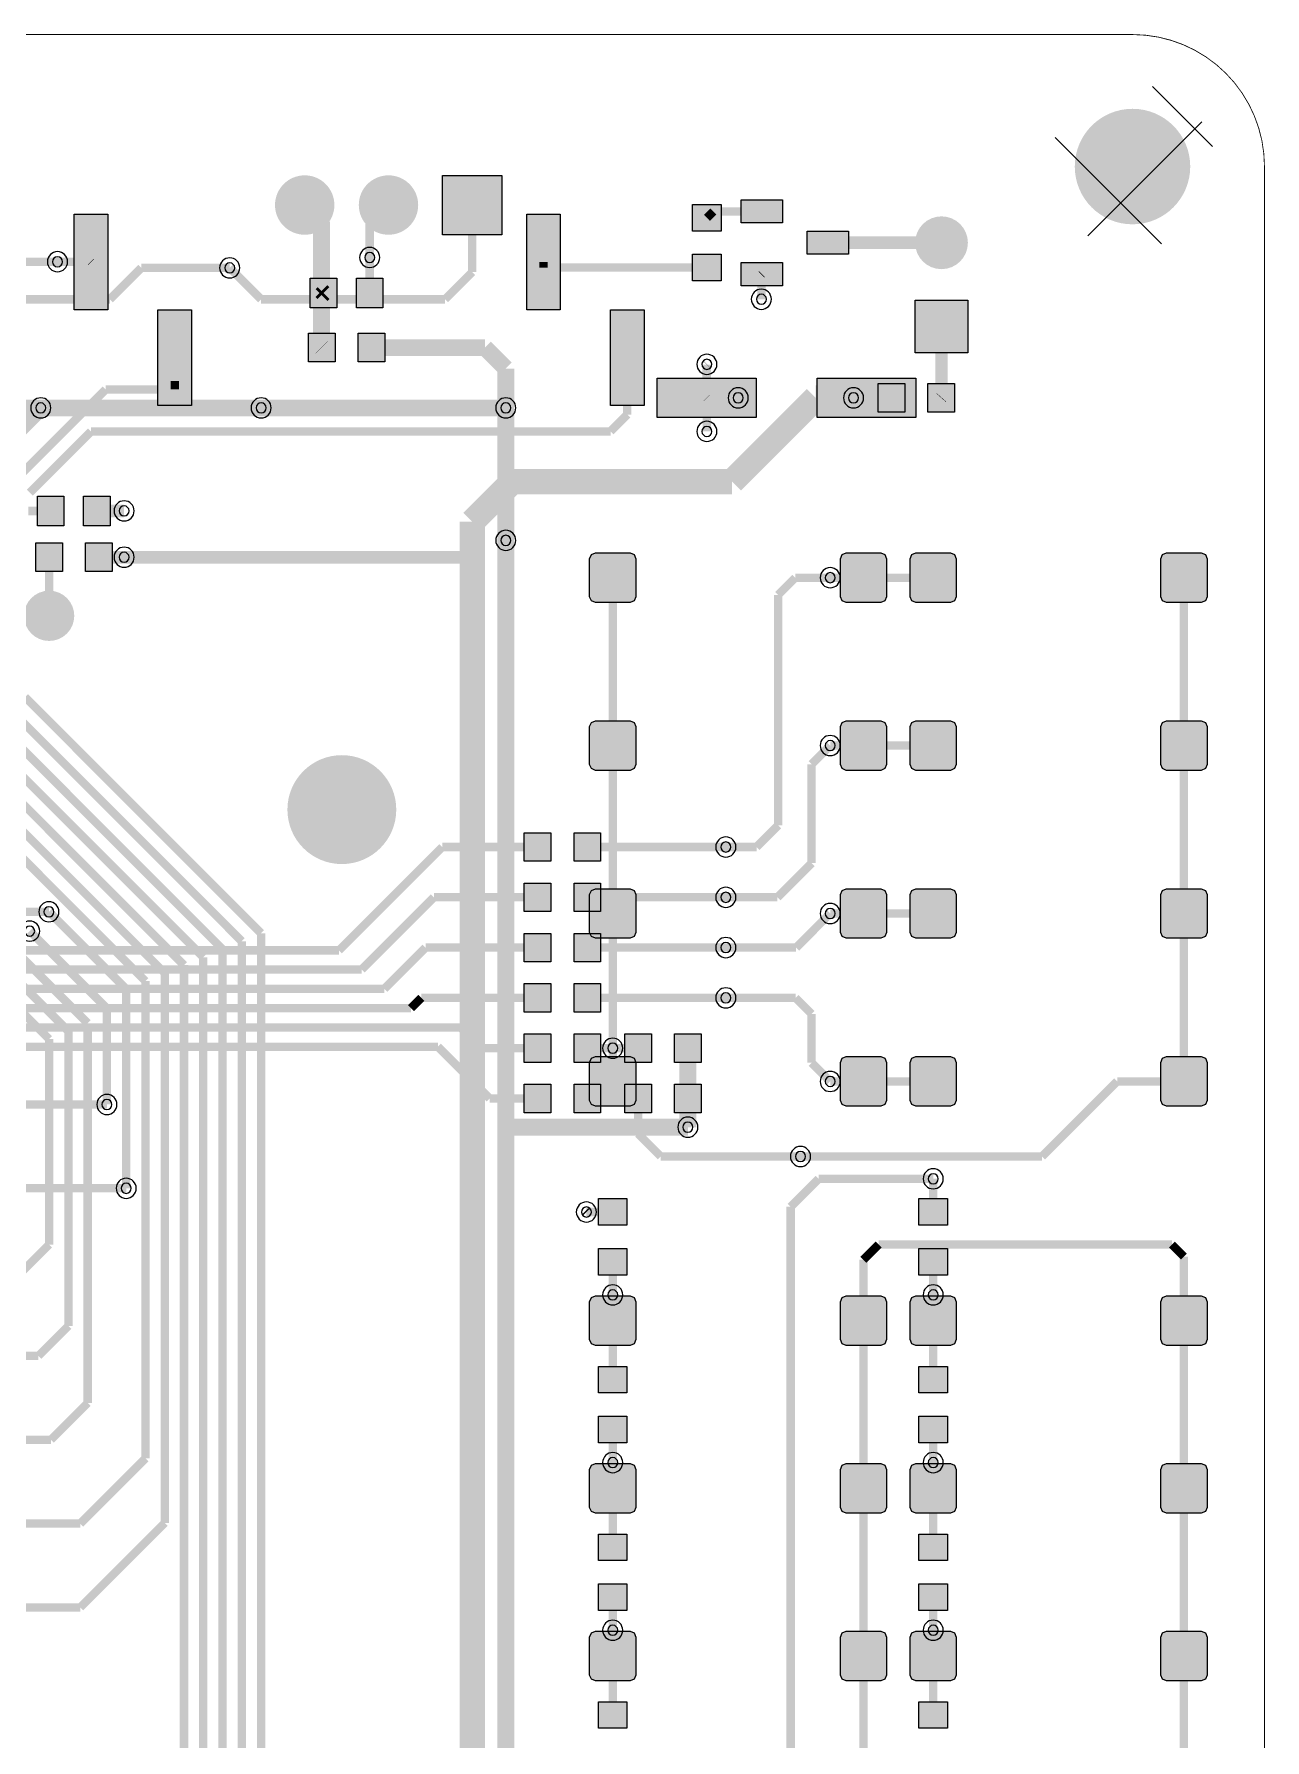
# Model space of a CAD drawing. Header units: millimetres. Extents: x -2 to 166, y 0 to 101.
# Drawn here: x 128.7 to 166, y 47.7 to 99.4 of the extents above; entities that cross this region are included whole.
import ezdxf

# ---------------------------------------------------------------- set-up
doc = ezdxf.new("R2010")
doc.units = ezdxf.units.MM
doc.header["$MEASUREMENT"] = 0
for name, color, linetype, true_color in [('Board-Outline-Layer', 7, 'Continuous', 0xff00ff), ('Bottom-Layer', 7, 'Continuous', 0x0000ff), ('Hole-Layer', 7, 'Continuous', 0x222222), ('Multi-Layer', 7, 'Continuous', 0xc0c0c0), ('Top-Layer', 7, 'Continuous', 0xff0000)]:
    doc.layers.add(name, color=color, linetype=linetype, true_color=true_color)
pattern_1 = [(45, (0, 0), (-2.245064, 2.245064), []), (135, (0, 0), (-2.245064, -2.245064), [])]

msp = doc.modelspace()

# ---------------------------------------------------------------- hatches: boundary and pattern name
at = {"layer": 'Bottom-Layer'}
for points in [[(136.006, 94.234, 1), (137.806, 94.234, 1)], [(136.006, 94.234, 1), (137.806, 94.234, 1)], [(138.546, 94.234, 1), (140.346, 94.234, 1)], [(138.546, 94.234, 1), (140.346, 94.234, 1)], [(142.886, 95.134), (142.886, 93.334), (141.086, 93.334), (141.086, 95.134)], [(155.41, 93.091, 1), (157.01, 93.091, 1)], [(155.41, 93.091, 1), (157.01, 93.091, 1)], [(137.876, 92.017), (137.876, 91.117), (137.076, 91.117), (137.076, 92.017)], [(139.276, 92.017), (139.276, 91.117), (138.476, 91.117), (138.476, 92.017)], [(157.01, 89.751), (155.41, 89.751), (155.41, 91.351), (157.01, 91.351)], [(137.02, 89.484), (137.02, 90.348), (137.826, 90.348), (137.826, 89.484)], [(138.526, 89.484), (138.526, 90.348), (139.333, 90.348), (139.333, 89.484)], [(150.591, 88.992), (150.591, 87.792), (147.591, 87.792), (147.591, 88.992)], [(152.436, 87.792), (152.436, 88.992), (155.436, 88.992), (155.436, 87.792)], [(129.605, 85.413), (129.605, 84.513), (128.805, 84.513), (128.805, 85.413)], [(131.005, 85.413), (131.005, 84.513), (130.205, 84.513), (130.205, 85.413)], [(128.756, 83.134), (128.756, 83.998), (129.562, 83.998), (129.562, 83.134)], [(130.263, 83.134), (130.263, 83.998), (131.069, 83.998), (131.069, 83.134)], [(128.397, 81.788, 1), (129.921, 81.788, 1)], [(128.397, 81.788, 1), (129.921, 81.788, 1)], [(144.369, 75.215), (144.369, 74.351), (143.563, 74.351), (143.563, 75.215)], [(145.876, 75.215), (145.876, 74.351), (145.07, 74.351), (145.07, 75.215)], [(144.369, 73.691), (144.369, 72.827), (143.563, 72.827), (143.563, 73.691)], [(145.876, 73.691), (145.876, 72.827), (145.07, 72.827), (145.07, 73.691)], [(144.369, 72.167), (144.369, 71.303), (143.563, 71.303), (143.563, 72.167)], [(145.876, 72.167), (145.876, 71.303), (145.07, 71.303), (145.07, 72.167)], [(144.369, 70.643), (144.369, 69.779), (143.563, 69.779), (143.563, 70.643)], [(145.876, 70.643), (145.876, 69.779), (145.07, 69.779), (145.07, 70.643)], [(144.369, 69.119), (144.369, 68.255), (143.563, 68.255), (143.563, 69.119)], [(145.876, 69.119), (145.876, 68.255), (145.07, 68.255), (145.07, 69.119)], [(146.611, 68.255), (146.611, 69.119), (147.417, 69.119), (147.417, 68.255)], [(148.118, 68.255), (148.118, 69.119), (148.924, 69.119), (148.924, 68.255)], [(144.369, 67.595), (144.369, 66.731), (143.563, 66.731), (143.563, 67.595)], [(145.876, 67.595), (145.876, 66.731), (145.07, 66.731), (145.07, 67.595)], [(146.611, 66.731), (146.611, 67.595), (147.417, 67.595), (147.417, 66.731)], [(148.118, 66.731), (148.118, 67.595), (148.924, 67.595), (148.924, 66.731)], [(146.675, 63.321), (145.811, 63.321), (145.811, 64.128), (146.675, 64.128)], [(156.391, 63.321), (155.527, 63.321), (155.527, 64.128), (156.391, 64.128)], [(146.675, 61.814), (145.811, 61.814), (145.811, 62.621), (146.675, 62.621)], [(156.391, 61.814), (155.527, 61.814), (155.527, 62.621), (156.391, 62.621)], [(146.675, 58.241), (145.811, 58.241), (145.811, 59.047), (146.675, 59.047)], [(156.391, 58.241), (155.527, 58.241), (155.527, 59.047), (156.391, 59.047)], [(146.675, 56.734), (145.811, 56.734), (145.811, 57.54), (146.675, 57.54)], [(156.391, 56.734), (155.527, 56.734), (155.527, 57.54), (156.391, 57.54)], [(146.675, 53.16), (145.811, 53.16), (145.811, 53.967), (146.675, 53.967)], [(156.391, 53.16), (155.527, 53.16), (155.527, 53.967), (156.391, 53.967)], [(146.675, 51.653), (145.811, 51.653), (145.811, 52.46), (146.675, 52.46)], [(156.391, 51.653), (155.527, 51.653), (155.527, 52.46), (156.391, 52.46)], [(146.675, 48.08), (145.811, 48.08), (145.811, 48.886), (146.675, 48.886)], [(156.391, 48.08), (155.527, 48.08), (155.527, 48.886), (156.391, 48.886)]]:
    msp.add_hatch(color=256, dxfattribs=at).paths.add_polyline_path(points)
at = {"layer": 'Hole-Layer'}
for points in [[(136.406, 94.234, 1), (137.406, 94.234, 1)], [(136.406, 94.234, 1), (137.406, 94.234, 1)], [(138.946, 94.234, 1), (139.946, 94.234, 1)], [(138.946, 94.234, 1), (139.946, 94.234, 1)], [(141.486, 94.234, 1), (142.486, 94.234, 1)], [(141.486, 94.234, 1), (142.486, 94.234, 1)], [(155.71, 93.091, 1), (156.71, 93.091, 1)], [(155.71, 93.091, 1), (156.71, 93.091, 1)], [(155.71, 90.551, 1), (156.71, 90.551, 1)], [(155.71, 90.551, 1), (156.71, 90.551, 1)], [(128.778, 81.788, 1), (129.54, 81.788, 1)], [(128.778, 81.788, 1), (129.54, 81.788, 1)]]:
    msp.add_hatch(color=256, dxfattribs=at).paths.add_polyline_path(points)
at = {"layer": 'Multi-Layer'}
h = msp.add_hatch(dxfattribs=at)
h.set_pattern_fill('ANSI37', color=256, style=0)
h.set_pattern_definition(pattern_1)
h.paths.add_polyline_path([(159.5, 95.4, 1), (164.5, 95.4, 1)])
h = msp.add_hatch(dxfattribs=at)
h.set_pattern_fill('ANSI37', color=256, style=0)
h.set_pattern_definition(pattern_1)
h.paths.add_polyline_path([(159.5, 95.4, 1), (164.5, 95.4, 1)])
for points in [[(160.25, 95.4, 1), (163.75, 95.4, 1)], [(160.25, 95.4, 1), (163.75, 95.4, 1)], [(136.006, 94.234, 1), (137.806, 94.234, 1)], [(136.006, 94.234, 1), (137.806, 94.234, 1)], [(136.006, 94.234, 1), (137.806, 94.234, 1)], [(136.006, 94.234, 1), (137.806, 94.234, 1)], [(136.006, 94.234, 1), (137.806, 94.234, 1)], [(136.006, 94.234, 1), (137.806, 94.234, 1)], [(138.546, 94.234, 1), (140.346, 94.234, 1)], [(138.546, 94.234, 1), (140.346, 94.234, 1)], [(138.546, 94.234, 1), (140.346, 94.234, 1)], [(138.546, 94.234, 1), (140.346, 94.234, 1)], [(138.546, 94.234, 1), (140.346, 94.234, 1)], [(138.546, 94.234, 1), (140.346, 94.234, 1)], [(142.886, 95.134), (142.886, 93.334), (141.086, 93.334), (141.086, 95.134)], [(142.886, 95.134), (142.886, 93.334), (141.086, 93.334), (141.086, 95.134)], [(142.886, 95.134), (142.886, 93.334), (141.086, 93.334), (141.086, 95.134)], [(155.41, 93.091, 1), (157.01, 93.091, 1)], [(155.41, 93.091, 1), (157.01, 93.091, 1)], [(155.41, 93.091, 1), (157.01, 93.091, 1)], [(155.41, 93.091, 1), (157.01, 93.091, 1)], [(155.41, 93.091, 1), (157.01, 93.091, 1)], [(155.41, 93.091, 1), (157.01, 93.091, 1)], [(157.01, 89.751), (155.41, 89.751), (155.41, 91.351), (157.01, 91.351)], [(157.01, 89.751), (155.41, 89.751), (155.41, 91.351), (157.01, 91.351)], [(157.01, 89.751), (155.41, 89.751), (155.41, 91.351), (157.01, 91.351)], [(128.397, 81.788, 1), (129.921, 81.788, 1)], [(128.397, 81.788, 1), (129.921, 81.788, 1)], [(128.397, 81.788, 1), (129.921, 81.788, 1)], [(128.397, 81.788, 1), (129.921, 81.788, 1)], [(128.397, 81.788, 1), (129.921, 81.788, 1)], [(128.397, 81.788, 1), (129.921, 81.788, 1)], [(136.382, 75.916, 1), (139.682, 75.916, 1)], [(136.382, 75.916, 1), (139.682, 75.916, 1)]]:
    msp.add_hatch(color=256, dxfattribs=at).paths.add_polyline_path(points)
at = {"layer": 'Top-Layer'}
for points in [[(136.006, 94.234, 1), (137.806, 94.234, 1)], [(136.006, 94.234, 1), (137.806, 94.234, 1)], [(138.546, 94.234, 1), (140.346, 94.234, 1)], [(138.546, 94.234, 1), (140.346, 94.234, 1)], [(142.886, 95.134), (142.886, 93.334), (141.086, 93.334), (141.086, 95.134)], [(148.666, 94.248), (149.53, 94.248), (149.53, 93.441), (148.666, 93.441)], [(151.39, 94.391), (151.39, 93.691), (150.14, 93.691), (150.14, 94.391)], [(130.939, 93.959), (130.939, 91.059), (129.919, 91.059), (129.919, 93.959)], [(144.655, 93.959), (144.655, 91.059), (143.635, 91.059), (143.635, 93.959)], [(155.41, 93.091, 1), (157.01, 93.091, 1)], [(155.41, 93.091, 1), (157.01, 93.091, 1)], [(153.39, 93.441), (153.39, 92.741), (152.14, 92.741), (152.14, 93.441)], [(148.666, 92.741), (149.53, 92.741), (149.53, 91.935), (148.666, 91.935)], [(151.39, 92.491), (151.39, 91.791), (150.14, 91.791), (150.14, 92.491)], [(133.479, 91.059), (133.479, 88.159), (132.459, 88.159), (132.459, 91.059)], [(147.195, 91.059), (147.195, 88.159), (146.175, 88.159), (146.175, 91.059)], [(157.01, 89.751), (155.41, 89.751), (155.41, 91.351), (157.01, 91.351)], [(155.098, 88.824), (155.098, 87.96), (154.292, 87.96), (154.292, 88.824)], [(156.605, 88.824), (156.605, 87.96), (155.798, 87.96), (155.798, 88.824)], [(146.768, 82.193), (145.718, 82.193), (145.595, 82.244), (145.543, 82.368), (145.543, 83.518), (145.595, 83.642), (145.718, 83.693), (146.768, 83.693), (146.892, 83.642), (146.943, 83.518), (146.943, 82.368), (146.892, 82.244)], [(154.368, 82.193), (153.318, 82.193), (153.194, 82.244), (153.143, 82.368), (153.143, 83.518), (153.194, 83.642), (153.318, 83.693), (154.368, 83.693), (154.492, 83.642), (154.543, 83.518), (154.543, 82.368), (154.492, 82.244)], [(155.434, 83.693), (156.484, 83.693), (156.608, 83.642), (156.659, 83.518), (156.659, 82.368), (156.608, 82.244), (156.484, 82.193), (155.434, 82.193), (155.311, 82.244), (155.259, 82.368), (155.259, 83.518), (155.311, 83.642)], [(163.034, 83.693), (164.084, 83.693), (164.208, 83.642), (164.259, 83.518), (164.259, 82.368), (164.208, 82.244), (164.084, 82.193), (163.034, 82.193), (162.91, 82.244), (162.859, 82.368), (162.859, 83.518), (162.91, 83.642)], [(128.397, 81.788, 1), (129.921, 81.788, 1)], [(128.397, 81.788, 1), (129.921, 81.788, 1)], [(146.768, 77.106), (145.718, 77.106), (145.595, 77.157), (145.543, 77.281), (145.543, 78.431), (145.595, 78.554), (145.718, 78.606), (146.768, 78.606), (146.892, 78.554), (146.943, 78.431), (146.943, 77.281), (146.892, 77.157)], [(154.368, 77.106), (153.318, 77.106), (153.194, 77.157), (153.143, 77.281), (153.143, 78.431), (153.194, 78.554), (153.318, 78.606), (154.368, 78.606), (154.492, 78.554), (154.543, 78.431), (154.543, 77.281), (154.492, 77.157)], [(155.434, 78.606), (156.484, 78.606), (156.608, 78.554), (156.659, 78.431), (156.659, 77.281), (156.608, 77.157), (156.484, 77.106), (155.434, 77.106), (155.311, 77.157), (155.259, 77.281), (155.259, 78.431), (155.311, 78.554)], [(163.034, 78.606), (164.084, 78.606), (164.208, 78.554), (164.259, 78.431), (164.259, 77.281), (164.208, 77.157), (164.084, 77.106), (163.034, 77.106), (162.91, 77.157), (162.859, 77.281), (162.859, 78.431), (162.91, 78.554)], [(146.768, 72.019), (145.718, 72.019), (145.595, 72.07), (145.543, 72.194), (145.543, 73.344), (145.595, 73.467), (145.718, 73.519), (146.768, 73.519), (146.892, 73.467), (146.943, 73.344), (146.943, 72.194), (146.892, 72.07)], [(154.368, 72.019), (153.318, 72.019), (153.194, 72.07), (153.143, 72.194), (153.143, 73.344), (153.194, 73.467), (153.318, 73.519), (154.368, 73.519), (154.492, 73.467), (154.543, 73.344), (154.543, 72.194), (154.492, 72.07)], [(155.434, 73.519), (156.484, 73.519), (156.608, 73.467), (156.659, 73.344), (156.659, 72.194), (156.608, 72.07), (156.484, 72.019), (155.434, 72.019), (155.311, 72.07), (155.259, 72.194), (155.259, 73.344), (155.311, 73.467)], [(163.034, 73.519), (164.084, 73.519), (164.208, 73.467), (164.259, 73.344), (164.259, 72.194), (164.208, 72.07), (164.084, 72.019), (163.034, 72.019), (162.91, 72.07), (162.859, 72.194), (162.859, 73.344), (162.91, 73.467)], [(146.768, 66.931), (145.718, 66.931), (145.595, 66.983), (145.543, 67.106), (145.543, 68.256), (145.595, 68.38), (145.718, 68.431), (146.768, 68.431), (146.892, 68.38), (146.943, 68.256), (146.943, 67.106), (146.892, 66.983)], [(154.368, 66.931), (153.318, 66.931), (153.194, 66.983), (153.143, 67.106), (153.143, 68.256), (153.194, 68.38), (153.318, 68.431), (154.368, 68.431), (154.492, 68.38), (154.543, 68.256), (154.543, 67.106), (154.492, 66.983)], [(155.434, 68.431), (156.484, 68.431), (156.608, 68.38), (156.659, 68.256), (156.659, 67.106), (156.608, 66.983), (156.484, 66.931), (155.434, 66.931), (155.311, 66.983), (155.259, 67.106), (155.259, 68.256), (155.311, 68.38)], [(163.034, 68.431), (164.084, 68.431), (164.208, 68.38), (164.259, 68.256), (164.259, 67.106), (164.208, 66.983), (164.084, 66.931), (163.034, 66.931), (162.91, 66.983), (162.859, 67.106), (162.859, 68.256), (162.91, 68.38)], [(145.718, 61.181), (146.768, 61.181), (146.892, 61.129), (146.943, 61.006), (146.943, 59.856), (146.892, 59.732), (146.768, 59.681), (145.718, 59.681), (145.595, 59.732), (145.543, 59.856), (145.543, 61.006), (145.595, 61.129)], [(153.318, 61.181), (154.368, 61.181), (154.492, 61.129), (154.543, 61.006), (154.543, 59.856), (154.492, 59.732), (154.368, 59.681), (153.318, 59.681), (153.194, 59.732), (153.143, 59.856), (153.143, 61.006), (153.194, 61.129)], [(155.434, 61.181), (156.484, 61.181), (156.608, 61.129), (156.659, 61.006), (156.659, 59.856), (156.608, 59.732), (156.484, 59.681), (155.434, 59.681), (155.311, 59.732), (155.259, 59.856), (155.259, 61.006), (155.311, 61.129)], [(163.034, 61.181), (164.084, 61.181), (164.208, 61.129), (164.259, 61.006), (164.259, 59.856), (164.208, 59.732), (164.084, 59.681), (163.034, 59.681), (162.91, 59.732), (162.859, 59.856), (162.859, 61.006), (162.91, 61.129)], [(145.718, 56.1), (146.768, 56.1), (146.892, 56.049), (146.943, 55.925), (146.943, 54.775), (146.892, 54.651), (146.768, 54.6), (145.718, 54.6), (145.595, 54.651), (145.543, 54.775), (145.543, 55.925), (145.595, 56.049)], [(153.318, 56.1), (154.368, 56.1), (154.492, 56.049), (154.543, 55.925), (154.543, 54.775), (154.492, 54.651), (154.368, 54.6), (153.318, 54.6), (153.194, 54.651), (153.143, 54.775), (153.143, 55.925), (153.194, 56.049)], [(155.434, 56.1), (156.484, 56.1), (156.608, 56.049), (156.659, 55.925), (156.659, 54.775), (156.608, 54.651), (156.484, 54.6), (155.434, 54.6), (155.311, 54.651), (155.259, 54.775), (155.259, 55.925), (155.311, 56.049)], [(163.034, 56.1), (164.084, 56.1), (164.208, 56.049), (164.259, 55.925), (164.259, 54.775), (164.208, 54.651), (164.084, 54.6), (163.034, 54.6), (162.91, 54.651), (162.859, 54.775), (162.859, 55.925), (162.91, 56.049)], [(145.718, 51.02), (146.768, 51.02), (146.892, 50.969), (146.943, 50.845), (146.943, 49.695), (146.892, 49.571), (146.768, 49.52), (145.718, 49.52), (145.595, 49.571), (145.543, 49.695), (145.543, 50.845), (145.595, 50.969)], [(153.318, 51.02), (154.368, 51.02), (154.492, 50.969), (154.543, 50.845), (154.543, 49.695), (154.492, 49.571), (154.368, 49.52), (153.318, 49.52), (153.194, 49.571), (153.143, 49.695), (153.143, 50.845), (153.194, 50.969)], [(155.434, 51.02), (156.484, 51.02), (156.608, 50.969), (156.659, 50.845), (156.659, 49.695), (156.608, 49.571), (156.484, 49.52), (155.434, 49.52), (155.311, 49.571), (155.259, 49.695), (155.259, 50.845), (155.311, 50.969)], [(163.034, 51.02), (164.084, 51.02), (164.208, 50.969), (164.259, 50.845), (164.259, 49.695), (164.208, 49.571), (164.084, 49.52), (163.034, 49.52), (162.91, 49.571), (162.859, 49.695), (162.859, 50.845), (162.91, 50.969)]]:
    msp.add_hatch(color=256, dxfattribs=at).paths.add_polyline_path(points)

# ---------------------------------------------------------------- linework, layer by layer
at = {"layer": 'Board-Outline-Layer', "const_width": 0.0254}
msp.add_lwpolyline([(0, 67.081), (3.439, 67.081), (3.439, 89.964), (0, 89.964), (0, 95.4, -0.414), (4, 99.4), (162, 99.4, -0.414), (166, 95.4), (166, 4, -0.414), (162, 0), (4, 0, -0.414), (0, 4)], format="xyb", close=True, dxfattribs=at)
at = {"layer": 'Bottom-Layer'}
for points in [[(142.886, 95.134), (142.886, 93.334), (141.086, 93.334), (141.086, 95.134)], [(137.876, 92.017), (137.876, 91.117), (137.076, 91.117), (137.076, 92.017)], [(139.276, 92.017), (139.276, 91.117), (138.476, 91.117), (138.476, 92.017)], [(157.01, 89.751), (155.41, 89.751), (155.41, 91.351), (157.01, 91.351)], [(137.02, 89.484), (137.02, 90.348), (137.826, 90.348), (137.826, 89.484)], [(138.526, 89.484), (138.526, 90.348), (139.333, 90.348), (139.333, 89.484)], [(150.591, 88.992), (150.591, 87.792), (147.591, 87.792), (147.591, 88.992)], [(152.436, 87.792), (152.436, 88.992), (155.436, 88.992), (155.436, 87.792)], [(129.605, 85.413), (129.605, 84.513), (128.805, 84.513), (128.805, 85.413)], [(131.005, 85.413), (131.005, 84.513), (130.205, 84.513), (130.205, 85.413)], [(128.756, 83.134), (128.756, 83.998), (129.562, 83.998), (129.562, 83.134)], [(130.263, 83.134), (130.263, 83.998), (131.069, 83.998), (131.069, 83.134)], [(144.369, 75.215), (144.369, 74.351), (143.563, 74.351), (143.563, 75.215)], [(145.876, 75.215), (145.876, 74.351), (145.07, 74.351), (145.07, 75.215)], [(144.369, 73.691), (144.369, 72.827), (143.563, 72.827), (143.563, 73.691)], [(145.876, 73.691), (145.876, 72.827), (145.07, 72.827), (145.07, 73.691)], [(144.369, 72.167), (144.369, 71.303), (143.563, 71.303), (143.563, 72.167)], [(145.876, 72.167), (145.876, 71.303), (145.07, 71.303), (145.07, 72.167)], [(144.369, 70.643), (144.369, 69.779), (143.563, 69.779), (143.563, 70.643)], [(145.876, 70.643), (145.876, 69.779), (145.07, 69.779), (145.07, 70.643)], [(144.369, 69.119), (144.369, 68.255), (143.563, 68.255), (143.563, 69.119)], [(145.876, 69.119), (145.876, 68.255), (145.07, 68.255), (145.07, 69.119)], [(146.611, 68.255), (146.611, 69.119), (147.417, 69.119), (147.417, 68.255)], [(148.118, 68.255), (148.118, 69.119), (148.924, 69.119), (148.924, 68.255)], [(144.369, 67.595), (144.369, 66.731), (143.563, 66.731), (143.563, 67.595)], [(145.876, 67.595), (145.876, 66.731), (145.07, 66.731), (145.07, 67.595)], [(146.611, 66.731), (146.611, 67.595), (147.417, 67.595), (147.417, 66.731)], [(148.118, 66.731), (148.118, 67.595), (148.924, 67.595), (148.924, 66.731)], [(146.675, 63.321), (145.811, 63.321), (145.811, 64.128), (146.675, 64.128)], [(156.391, 63.321), (155.527, 63.321), (155.527, 64.128), (156.391, 64.128)], [(146.675, 61.814), (145.811, 61.814), (145.811, 62.621), (146.675, 62.621)], [(156.391, 61.814), (155.527, 61.814), (155.527, 62.621), (156.391, 62.621)], [(146.675, 58.241), (145.811, 58.241), (145.811, 59.047), (146.675, 59.047)], [(156.391, 58.241), (155.527, 58.241), (155.527, 59.047), (156.391, 59.047)], [(146.675, 56.734), (145.811, 56.734), (145.811, 57.54), (146.675, 57.54)], [(156.391, 56.734), (155.527, 56.734), (155.527, 57.54), (156.391, 57.54)], [(146.675, 53.16), (145.811, 53.16), (145.811, 53.967), (146.675, 53.967)], [(156.391, 53.16), (155.527, 53.16), (155.527, 53.967), (156.391, 53.967)], [(146.675, 51.653), (145.811, 51.653), (145.811, 52.46), (146.675, 52.46)], [(156.391, 51.653), (155.527, 51.653), (155.527, 52.46), (156.391, 52.46)], [(146.675, 48.08), (145.811, 48.08), (145.811, 48.886), (146.675, 48.886)], [(156.391, 48.08), (155.527, 48.08), (155.527, 48.886), (156.391, 48.886)]]:
    msp.add_lwpolyline(points, close=True, dxfattribs=at)
for points, const_width in [([(137.414, 93.726), (136.906, 94.234)], 0.508), ([(138.876, 93.664), (139.446, 94.234)], 0.254), ([(137.414, 91.629), (137.414, 93.726)], 0.508), ([(138.876, 92.646), (138.876, 93.664)], 0.254), ([(125.702, 92.517), (129.413, 92.517)], 0.254), ([(138.876, 91.567), (138.876, 92.646)], 0.254), ([(131.001, 91.377), (131.953, 92.329)], 0.254), ([(131.953, 92.329), (134.633, 92.329)], 0.254), ([(122.355, 91.377), (131.001, 91.377)], 0.254), ([(137.476, 91.567), (137.414, 91.629)], 0.508), ([(137.414, 91.505), (137.476, 91.567)], 0.508), ([(137.414, 89.925), (137.414, 91.505)], 0.508), ([(137.423, 89.916), (137.414, 89.925)], 0.508), ([(142.367, 89.916), (138.93, 89.916)], 0.508), ([(143.002, 89.281), (142.367, 89.916)], 0.508), ([(143.002, 88.087), (143.002, 89.281)], 0.508), ([(149.091, 89.401), (149.098, 89.408)], 0.254), ([(149.091, 88.392), (149.091, 89.401)], 0.254), ([(149.091, 88.392), (149.098, 88.385)], 0.254), ([(149.098, 88.385), (149.098, 87.376)], 0.254), ([(127.813, 86.995), (128.905, 88.087)], 0.508), ([(128.905, 88.087), (135.585, 88.087)], 0.508), ([(143.002, 84.074), (143.002, 88.087)], 0.508), ([(128.524, 84.963), (129.205, 84.963)], 0.254), ([(130.605, 84.966), (131.432, 84.966)], 0.381), ([(130.605, 83.563), (131.432, 83.563)], 0.381), ([(129.159, 83.566), (129.159, 81.788)], 0.254), ([(141.077, 74.783), (137.946, 71.652)], 0.254), ([(143.966, 74.783), (141.077, 74.783)], 0.254), ([(149.672, 74.783), (145.473, 74.783)], 0.254), ([(101.854, 72.82), (129.153, 72.82)], 0.254), ([(140.823, 73.259), (138.632, 71.068)], 0.254), ([(143.966, 73.259), (140.823, 73.259)], 0.254), ([(149.672, 73.259), (145.473, 73.259)], 0.254), ([(139.318, 70.484), (140.569, 71.735)], 0.254), ([(140.569, 71.735), (143.966, 71.735)], 0.254), ([(149.672, 71.735), (145.473, 71.735)], 0.254), ([(137.946, 71.652), (101.854, 71.652)], 0.254), ([(138.632, 71.068), (101.219, 71.068)], 0.254), ([(100.711, 70.484), (139.318, 70.484)], 0.254), ([(140.442, 70.211), (140.131, 69.9)], 0.254), ([(143.966, 70.211), (140.442, 70.211)], 0.254), ([(149.672, 70.211), (145.473, 70.211)], 0.254), ([(140.131, 69.9), (100.076, 69.9)], 0.254), ([(141.631, 69.316), (103.807, 69.316)], 0.254), ([(142.26, 68.687), (141.631, 69.316)], 0.254), ([(105.763, 68.732), (140.945, 68.732)], 0.254), ([(140.945, 68.732), (142.514, 67.163)], 0.254), ([(143.966, 68.687), (142.26, 68.687)], 0.254), ([(146.243, 68.687), (145.473, 68.687)], 0.254), ([(147.014, 68.687), (146.243, 68.687)], 0.254), ([(148.521, 68.687), (148.521, 67.163)], 0.508), ([(142.514, 67.163), (143.966, 67.163)], 0.254), ([(145.473, 67.163), (147.014, 67.163)], 0.254), ([(147.014, 67.163), (147.014, 66.092)], 0.254), ([(148.521, 67.163), (148.521, 66.294)], 0.508), ([(124.333, 66.982), (130.911, 66.982)], 0.254), ([(147.014, 66.092), (147.701, 65.405)], 0.254), ([(147.701, 65.405), (151.936, 65.405)], 0.254), ([(155.959, 63.724), (155.959, 64.73)], 0.254), ([(126.873, 64.442), (131.495, 64.442)], 0.254), ([(145.445, 63.724), (145.415, 63.754)], 0.254), ([(146.243, 63.724), (145.445, 63.724)], 0.254), ([(146.243, 61.212), (146.243, 62.218)], 0.254), ([(155.959, 62.218), (155.959, 61.212)], 0.254), ([(146.243, 58.644), (146.243, 61.212)], 0.254), ([(155.959, 61.212), (155.959, 58.644)], 0.254), ([(146.243, 56.131), (146.243, 57.137)], 0.254), ([(155.959, 57.137), (155.959, 56.131)], 0.254), ([(146.243, 53.563), (146.243, 56.131)], 0.254), ([(155.959, 56.131), (155.959, 53.563)], 0.254), ([(146.243, 51.051), (146.243, 52.057)], 0.254), ([(155.959, 52.057), (155.959, 51.051)], 0.254), ([(146.243, 48.483), (146.243, 51.051)], 0.254), ([(155.959, 51.051), (155.959, 48.483)], 0.254)]:
    msp.add_lwpolyline(points, dxfattribs=dict(at, const_width=const_width))
at = {"layer": 'Hole-Layer'}
for points in [[(129.261, 92.517, 1), (129.566, 92.517, 1)], [(134.481, 92.329, 1), (134.786, 92.329, 1)], [(128.753, 88.087, 1), (129.058, 88.087, 1)], [(129, 72.82, 1), (129.305, 72.82, 1)], [(128.416, 72.236, 1), (128.721, 72.236, 1)]]:
    msp.add_lwpolyline(points, format="xyb", close=True, dxfattribs=at)
for points in [[(138.724, 92.646, 1), (139.029, 92.646), (139.029, 92.646, 1), (138.724, 92.646)], [(150.597, 91.379, 1), (150.902, 91.379), (150.902, 91.379, 1), (150.597, 91.379)], [(148.946, 89.408, 1), (149.251, 89.408), (149.251, 89.408, 1), (148.946, 89.408)], [(149.895, 88.392, 1), (150.2, 88.392), (150.2, 88.392, 1), (149.895, 88.392)], [(153.391, 88.392, 1), (153.696, 88.392), (153.696, 88.392, 1), (153.391, 88.392)], [(135.433, 88.087, 1), (135.738, 88.087), (135.738, 88.087, 1), (135.433, 88.087)], [(142.85, 88.087, 1), (143.155, 88.087), (143.155, 88.087, 1), (142.85, 88.087)], [(148.946, 87.376, 1), (149.251, 87.376), (149.251, 87.376, 1), (148.946, 87.376)], [(131.279, 84.966, 1), (131.584, 84.966), (131.584, 84.966, 1), (131.279, 84.966)], [(142.85, 84.074, 1), (143.155, 84.074), (143.155, 84.074, 1), (142.85, 84.074)], [(131.279, 83.563, 1), (131.584, 83.563), (131.584, 83.563, 1), (131.279, 83.563)], [(152.685, 82.943, 1), (152.99, 82.943), (152.99, 82.943, 1), (152.685, 82.943)], [(152.685, 77.856, 1), (152.99, 77.856), (152.99, 77.856, 1), (152.685, 77.856)], [(149.52, 74.783, 1), (149.825, 74.783), (149.825, 74.783, 1), (149.52, 74.783)], [(149.52, 73.259, 1), (149.825, 73.259), (149.825, 73.259, 1), (149.52, 73.259)], [(152.685, 72.769, 1), (152.99, 72.769), (152.99, 72.769, 1), (152.685, 72.769)], [(149.52, 71.735, 1), (149.825, 71.735), (149.825, 71.735, 1), (149.52, 71.735)], [(149.52, 70.211, 1), (149.825, 70.211), (149.825, 70.211, 1), (149.52, 70.211)], [(146.091, 68.687, 1), (146.396, 68.687), (146.396, 68.687, 1), (146.091, 68.687)], [(152.685, 67.681, 1), (152.99, 67.681), (152.99, 67.681, 1), (152.685, 67.681)], [(130.759, 66.982, 1), (131.064, 66.982), (131.064, 66.982, 1), (130.759, 66.982)], [(148.368, 66.294, 1), (148.673, 66.294), (148.673, 66.294, 1), (148.368, 66.294)], [(151.784, 65.405, 1), (152.089, 65.405), (152.089, 65.405, 1), (151.784, 65.405)], [(155.807, 64.73, 1), (156.112, 64.73), (156.112, 64.73, 1), (155.807, 64.73)], [(131.343, 64.442, 1), (131.648, 64.442), (131.648, 64.442, 1), (131.343, 64.442)], [(145.293, 63.724, 1), (145.598, 63.724), (145.598, 63.724, 1), (145.293, 63.724)], [(146.091, 61.212, 1), (146.396, 61.212), (146.396, 61.212, 1), (146.091, 61.212)], [(155.807, 61.212, 1), (156.112, 61.212), (156.112, 61.212, 1), (155.807, 61.212)], [(146.091, 56.131, 1), (146.396, 56.131), (146.396, 56.131, 1), (146.091, 56.131)], [(155.807, 56.131, 1), (156.112, 56.131), (156.112, 56.131, 1), (155.807, 56.131)], [(146.091, 51.051, 1), (146.396, 51.051), (146.396, 51.051, 1), (146.091, 51.051)], [(155.807, 51.051, 1), (156.112, 51.051), (156.112, 51.051, 1), (155.807, 51.051)]]:
    msp.add_lwpolyline(points, format="xyb", dxfattribs=at)
at = {"layer": 'Multi-Layer'}
for points in [[(142.886, 95.134), (142.886, 93.334), (141.086, 93.334), (141.086, 95.134)], [(142.886, 95.134), (142.886, 93.334), (141.086, 93.334), (141.086, 95.134)], [(142.886, 95.134), (142.886, 93.334), (141.086, 93.334), (141.086, 95.134)], [(157.01, 89.751), (155.41, 89.751), (155.41, 91.351), (157.01, 91.351)], [(157.01, 89.751), (155.41, 89.751), (155.41, 91.351), (157.01, 91.351)], [(157.01, 89.751), (155.41, 89.751), (155.41, 91.351), (157.01, 91.351)]]:
    msp.add_lwpolyline(points, close=True, dxfattribs=at)
for points in [[(129.108, 92.517, 1), (129.718, 92.517), (129.718, 92.517, 1), (129.108, 92.517)], [(138.571, 92.646, 1), (139.181, 92.646), (139.181, 92.646, 1), (138.571, 92.646)], [(150.444, 91.379, 1), (151.054, 91.379), (151.054, 91.379, 1), (150.444, 91.379)], [(148.793, 89.408, 1), (149.403, 89.408), (149.403, 89.408, 1), (148.793, 89.408)], [(128.6, 88.087, 1), (129.21, 88.087), (129.21, 88.087, 1), (128.6, 88.087)], [(135.28, 88.087, 1), (135.89, 88.087), (135.89, 88.087, 1), (135.28, 88.087)], [(142.697, 88.087, 1), (143.307, 88.087), (143.307, 88.087, 1), (142.697, 88.087)], [(149.743, 88.392, 1), (150.353, 88.392), (150.353, 88.392, 1), (149.743, 88.392)], [(153.238, 88.392, 1), (153.848, 88.392), (153.848, 88.392, 1), (153.238, 88.392)], [(148.793, 87.376, 1), (149.403, 87.376), (149.403, 87.376, 1), (148.793, 87.376)], [(131.127, 84.966, 1), (131.737, 84.966), (131.737, 84.966, 1), (131.127, 84.966)], [(142.697, 84.074, 1), (143.307, 84.074), (143.307, 84.074, 1), (142.697, 84.074)], [(131.127, 83.563, 1), (131.737, 83.563), (131.737, 83.563, 1), (131.127, 83.563)], [(152.532, 82.943, 1), (153.142, 82.943), (153.142, 82.943, 1), (152.532, 82.943)], [(152.532, 77.856, 1), (153.142, 77.856), (153.142, 77.856, 1), (152.532, 77.856)], [(149.367, 74.783, 1), (149.977, 74.783), (149.977, 74.783, 1), (149.367, 74.783)], [(149.367, 73.259, 1), (149.977, 73.259), (149.977, 73.259, 1), (149.367, 73.259)], [(128.848, 72.82, 1), (129.458, 72.82), (129.458, 72.82, 1), (128.848, 72.82)], [(152.532, 72.769, 1), (153.142, 72.769), (153.142, 72.769, 1), (152.532, 72.769)], [(128.264, 72.236, 1), (128.874, 72.236), (128.874, 72.236, 1), (128.264, 72.236)], [(149.367, 71.735, 1), (149.977, 71.735), (149.977, 71.735, 1), (149.367, 71.735)], [(149.367, 70.211, 1), (149.977, 70.211), (149.977, 70.211, 1), (149.367, 70.211)], [(145.938, 68.687, 1), (146.548, 68.687), (146.548, 68.687, 1), (145.938, 68.687)], [(152.532, 67.681, 1), (153.142, 67.681), (153.142, 67.681, 1), (152.532, 67.681)], [(130.606, 66.982, 1), (131.216, 66.982), (131.216, 66.982, 1), (130.606, 66.982)], [(148.216, 66.294, 1), (148.826, 66.294), (148.826, 66.294, 1), (148.216, 66.294)], [(151.631, 65.405, 1), (152.241, 65.405), (152.241, 65.405, 1), (151.631, 65.405)], [(131.19, 64.442, 1), (131.8, 64.442), (131.8, 64.442, 1), (131.19, 64.442)], [(155.654, 64.73, 1), (156.264, 64.73), (156.264, 64.73, 1), (155.654, 64.73)], [(145.14, 63.724, 1), (145.75, 63.724), (145.75, 63.724, 1), (145.14, 63.724)], [(145.938, 61.212, 1), (146.548, 61.212), (146.548, 61.212, 1), (145.938, 61.212)], [(155.654, 61.212, 1), (156.264, 61.212), (156.264, 61.212, 1), (155.654, 61.212)], [(145.938, 56.131, 1), (146.548, 56.131), (146.548, 56.131, 1), (145.938, 56.131)], [(155.654, 56.131, 1), (156.264, 56.131), (156.264, 56.131, 1), (155.654, 56.131)], [(145.938, 51.051, 1), (146.548, 51.051), (146.548, 51.051, 1), (145.938, 51.051)], [(155.654, 51.051, 1), (156.264, 51.051), (156.264, 51.051, 1), (155.654, 51.051)]]:
    msp.add_lwpolyline(points, format="xyb", dxfattribs=at)
msp.add_lwpolyline([(134.328, 92.329, 1), (134.938, 92.329, 1)], format="xyb", close=True, dxfattribs=at)
at = {"layer": 'Top-Layer'}
for points in [[(142.886, 95.134), (142.886, 93.334), (141.086, 93.334), (141.086, 95.134)], [(148.666, 94.248), (149.53, 94.248), (149.53, 93.441), (148.666, 93.441)], [(151.39, 94.391), (151.39, 93.691), (150.14, 93.691), (150.14, 94.391)], [(130.939, 93.959), (130.939, 91.059), (129.919, 91.059), (129.919, 93.959)], [(144.655, 93.959), (144.655, 91.059), (143.635, 91.059), (143.635, 93.959)], [(153.39, 93.441), (153.39, 92.741), (152.14, 92.741), (152.14, 93.441)], [(148.666, 92.741), (149.53, 92.741), (149.53, 91.935), (148.666, 91.935)], [(151.39, 92.491), (151.39, 91.791), (150.14, 91.791), (150.14, 92.491)], [(133.479, 91.059), (133.479, 88.159), (132.459, 88.159), (132.459, 91.059)], [(147.195, 91.059), (147.195, 88.159), (146.175, 88.159), (146.175, 91.059)], [(157.01, 89.751), (155.41, 89.751), (155.41, 91.351), (157.01, 91.351)], [(155.098, 88.824), (155.098, 87.96), (154.292, 87.96), (154.292, 88.824)], [(156.605, 88.824), (156.605, 87.96), (155.798, 87.96), (155.798, 88.824)], [(146.768, 82.193), (145.718, 82.193), (145.595, 82.244), (145.543, 82.368), (145.543, 83.518), (145.595, 83.642), (145.718, 83.693), (146.768, 83.693), (146.892, 83.642), (146.943, 83.518), (146.943, 82.368), (146.892, 82.244)], [(154.368, 82.193), (153.318, 82.193), (153.194, 82.244), (153.143, 82.368), (153.143, 83.518), (153.194, 83.642), (153.318, 83.693), (154.368, 83.693), (154.492, 83.642), (154.543, 83.518), (154.543, 82.368), (154.492, 82.244)], [(155.434, 83.693), (156.484, 83.693), (156.608, 83.642), (156.659, 83.518), (156.659, 82.368), (156.608, 82.244), (156.484, 82.193), (155.434, 82.193), (155.311, 82.244), (155.259, 82.368), (155.259, 83.518), (155.311, 83.642)], [(163.034, 83.693), (164.084, 83.693), (164.208, 83.642), (164.259, 83.518), (164.259, 82.368), (164.208, 82.244), (164.084, 82.193), (163.034, 82.193), (162.91, 82.244), (162.859, 82.368), (162.859, 83.518), (162.91, 83.642)], [(146.768, 77.106), (145.718, 77.106), (145.595, 77.157), (145.543, 77.281), (145.543, 78.431), (145.595, 78.554), (145.718, 78.606), (146.768, 78.606), (146.892, 78.554), (146.943, 78.431), (146.943, 77.281), (146.892, 77.157)], [(154.368, 77.106), (153.318, 77.106), (153.194, 77.157), (153.143, 77.281), (153.143, 78.431), (153.194, 78.554), (153.318, 78.606), (154.368, 78.606), (154.492, 78.554), (154.543, 78.431), (154.543, 77.281), (154.492, 77.157)], [(155.434, 78.606), (156.484, 78.606), (156.608, 78.554), (156.659, 78.431), (156.659, 77.281), (156.608, 77.157), (156.484, 77.106), (155.434, 77.106), (155.311, 77.157), (155.259, 77.281), (155.259, 78.431), (155.311, 78.554)], [(163.034, 78.606), (164.084, 78.606), (164.208, 78.554), (164.259, 78.431), (164.259, 77.281), (164.208, 77.157), (164.084, 77.106), (163.034, 77.106), (162.91, 77.157), (162.859, 77.281), (162.859, 78.431), (162.91, 78.554)], [(146.768, 72.019), (145.718, 72.019), (145.595, 72.07), (145.543, 72.194), (145.543, 73.344), (145.595, 73.467), (145.718, 73.519), (146.768, 73.519), (146.892, 73.467), (146.943, 73.344), (146.943, 72.194), (146.892, 72.07)], [(154.368, 72.019), (153.318, 72.019), (153.194, 72.07), (153.143, 72.194), (153.143, 73.344), (153.194, 73.467), (153.318, 73.519), (154.368, 73.519), (154.492, 73.467), (154.543, 73.344), (154.543, 72.194), (154.492, 72.07)], [(155.434, 73.519), (156.484, 73.519), (156.608, 73.467), (156.659, 73.344), (156.659, 72.194), (156.608, 72.07), (156.484, 72.019), (155.434, 72.019), (155.311, 72.07), (155.259, 72.194), (155.259, 73.344), (155.311, 73.467)], [(163.034, 73.519), (164.084, 73.519), (164.208, 73.467), (164.259, 73.344), (164.259, 72.194), (164.208, 72.07), (164.084, 72.019), (163.034, 72.019), (162.91, 72.07), (162.859, 72.194), (162.859, 73.344), (162.91, 73.467)], [(146.768, 66.931), (145.718, 66.931), (145.595, 66.983), (145.543, 67.106), (145.543, 68.256), (145.595, 68.38), (145.718, 68.431), (146.768, 68.431), (146.892, 68.38), (146.943, 68.256), (146.943, 67.106), (146.892, 66.983)], [(154.368, 66.931), (153.318, 66.931), (153.194, 66.983), (153.143, 67.106), (153.143, 68.256), (153.194, 68.38), (153.318, 68.431), (154.368, 68.431), (154.492, 68.38), (154.543, 68.256), (154.543, 67.106), (154.492, 66.983)], [(155.434, 68.431), (156.484, 68.431), (156.608, 68.38), (156.659, 68.256), (156.659, 67.106), (156.608, 66.983), (156.484, 66.931), (155.434, 66.931), (155.311, 66.983), (155.259, 67.106), (155.259, 68.256), (155.311, 68.38)], [(163.034, 68.431), (164.084, 68.431), (164.208, 68.38), (164.259, 68.256), (164.259, 67.106), (164.208, 66.983), (164.084, 66.931), (163.034, 66.931), (162.91, 66.983), (162.859, 67.106), (162.859, 68.256), (162.91, 68.38)], [(145.718, 61.181), (146.768, 61.181), (146.892, 61.129), (146.943, 61.006), (146.943, 59.856), (146.892, 59.732), (146.768, 59.681), (145.718, 59.681), (145.595, 59.732), (145.543, 59.856), (145.543, 61.006), (145.595, 61.129)], [(153.318, 61.181), (154.368, 61.181), (154.492, 61.129), (154.543, 61.006), (154.543, 59.856), (154.492, 59.732), (154.368, 59.681), (153.318, 59.681), (153.194, 59.732), (153.143, 59.856), (153.143, 61.006), (153.194, 61.129)], [(155.434, 61.181), (156.484, 61.181), (156.608, 61.129), (156.659, 61.006), (156.659, 59.856), (156.608, 59.732), (156.484, 59.681), (155.434, 59.681), (155.311, 59.732), (155.259, 59.856), (155.259, 61.006), (155.311, 61.129)], [(163.034, 61.181), (164.084, 61.181), (164.208, 61.129), (164.259, 61.006), (164.259, 59.856), (164.208, 59.732), (164.084, 59.681), (163.034, 59.681), (162.91, 59.732), (162.859, 59.856), (162.859, 61.006), (162.91, 61.129)], [(145.718, 56.1), (146.768, 56.1), (146.892, 56.049), (146.943, 55.925), (146.943, 54.775), (146.892, 54.651), (146.768, 54.6), (145.718, 54.6), (145.595, 54.651), (145.543, 54.775), (145.543, 55.925), (145.595, 56.049)], [(153.318, 56.1), (154.368, 56.1), (154.492, 56.049), (154.543, 55.925), (154.543, 54.775), (154.492, 54.651), (154.368, 54.6), (153.318, 54.6), (153.194, 54.651), (153.143, 54.775), (153.143, 55.925), (153.194, 56.049)], [(155.434, 56.1), (156.484, 56.1), (156.608, 56.049), (156.659, 55.925), (156.659, 54.775), (156.608, 54.651), (156.484, 54.6), (155.434, 54.6), (155.311, 54.651), (155.259, 54.775), (155.259, 55.925), (155.311, 56.049)], [(163.034, 56.1), (164.084, 56.1), (164.208, 56.049), (164.259, 55.925), (164.259, 54.775), (164.208, 54.651), (164.084, 54.6), (163.034, 54.6), (162.91, 54.651), (162.859, 54.775), (162.859, 55.925), (162.91, 56.049)], [(145.718, 51.02), (146.768, 51.02), (146.892, 50.969), (146.943, 50.845), (146.943, 49.695), (146.892, 49.571), (146.768, 49.52), (145.718, 49.52), (145.595, 49.571), (145.543, 49.695), (145.543, 50.845), (145.595, 50.969)], [(153.318, 51.02), (154.368, 51.02), (154.492, 50.969), (154.543, 50.845), (154.543, 49.695), (154.492, 49.571), (154.368, 49.52), (153.318, 49.52), (153.194, 49.571), (153.143, 49.695), (153.143, 50.845), (153.194, 50.969)], [(155.434, 51.02), (156.484, 51.02), (156.608, 50.969), (156.659, 50.845), (156.659, 49.695), (156.608, 49.571), (156.484, 49.52), (155.434, 49.52), (155.311, 49.571), (155.259, 49.695), (155.259, 50.845), (155.311, 50.969)], [(163.034, 51.02), (164.084, 51.02), (164.208, 50.969), (164.259, 50.845), (164.259, 49.695), (164.208, 49.571), (164.084, 49.52), (163.034, 49.52), (162.91, 49.571), (162.859, 49.695), (162.859, 50.845), (162.91, 50.969)]]:
    msp.add_lwpolyline(points, close=True, dxfattribs=at)
for points, const_width in [([(141.986, 92.202), (141.986, 94.234)], 0.254), ([(149.295, 94.041), (149.098, 93.845)], 0.254), ([(150.765, 94.041), (149.295, 94.041)], 0.254), ([(152.765, 93.091), (156.21, 93.091)], 0.381), ([(129.413, 92.517), (130.421, 92.517)], 0.254), ([(130.421, 92.517), (130.429, 92.509)], 0.254), ([(144.145, 92.338), (144.145, 92.509)], 0.254), ([(134.633, 92.329), (135.585, 91.377)], 0.254), ([(141.161, 91.377), (141.986, 92.202)], 0.254), ([(149.098, 92.338), (144.145, 92.338)], 0.254), ([(150.765, 92.141), (150.749, 92.125)], 0.254), ([(150.749, 92.125), (150.749, 91.379)], 0.254), ([(135.585, 91.377), (141.161, 91.377)], 0.254), ([(156.21, 90.551), (156.21, 88.401)], 0.381), ([(146.685, 87.884), (146.685, 89.609)], 0.254), ([(132.969, 88.9), (132.969, 88.646)], 0.254), ([(130.873, 88.646), (128.333, 86.106)], 0.254), ([(132.969, 88.646), (130.873, 88.646)], 0.254), ([(149.86, 85.852), (152.4, 88.392)], 0.762), ([(152.4, 88.392), (153.543, 88.392)], 0.762), ([(154.695, 88.392), (153.543, 88.392)], 0.762), ([(156.21, 88.401), (156.202, 88.392)], 0.381), ([(128.053, 88.087), (128.905, 88.087)], 0.508), ([(135.585, 88.087), (143.002, 88.087)], 0.508), ([(146.177, 87.376), (146.685, 87.884)], 0.254), ([(128.575, 85.522), (130.429, 87.376)], 0.254), ([(130.429, 87.376), (146.177, 87.376)], 0.254), ([(141.986, 84.641), (143.197, 85.852)], 0.762), ([(143.197, 85.852), (149.86, 85.852)], 0.762), ([(141.986, 83.563), (141.986, 84.641)], 0.762), ([(143.002, 66.294), (143.002, 84.074)], 0.508), ([(131.432, 83.563), (141.986, 83.563)], 0.381), ([(141.986, 23.495), (141.986, 83.563)], 0.762), ([(146.243, 77.856), (146.243, 82.943)], 0.254), ([(151.257, 82.423), (151.777, 82.943)], 0.254), ([(151.777, 82.943), (152.837, 82.943)], 0.254), ([(153.843, 82.943), (152.837, 82.943)], 0.254), ([(155.959, 82.943), (153.843, 82.943)], 0.254), ([(163.559, 77.856), (163.559, 82.943)], 0.254), ([(151.257, 75.438), (151.257, 82.423)], 0.254), ([(135.583, 72.171), (128.431, 79.323)], 0.254), ([(134.999, 71.929), (128.189, 78.739)], 0.254), ([(127.947, 78.155), (134.415, 71.687)], 0.254), ([(127.706, 77.571), (133.831, 71.445)], 0.254), ([(146.243, 72.769), (146.243, 77.856)], 0.254), ([(152.837, 77.856), (152.273, 77.292)], 0.254), ([(153.843, 77.856), (152.837, 77.856)], 0.254), ([(155.959, 77.856), (153.843, 77.856)], 0.254), ([(163.559, 72.769), (163.559, 77.856)], 0.254), ([(133.247, 71.204), (127.464, 76.987)], 0.254), ([(152.273, 77.292), (152.273, 74.295)], 0.254), ([(132.663, 70.962), (127.222, 76.403)], 0.254), ([(132.079, 70.72), (126.98, 75.819)], 0.254), ([(150.602, 74.783), (151.257, 75.438)], 0.254), ([(149.672, 74.783), (150.602, 74.783)], 0.254), ([(152.273, 74.295), (151.237, 73.259)], 0.254), ([(129.153, 72.82), (131.495, 70.478)], 0.254), ([(146.243, 68.687), (146.243, 72.769)], 0.254), ([(151.237, 73.259), (149.672, 73.259)], 0.254), ([(152.837, 72.769), (151.804, 71.735)], 0.254), ([(153.843, 72.769), (152.837, 72.769)], 0.254), ([(155.959, 72.769), (153.843, 72.769)], 0.254), ([(163.559, 67.681), (163.559, 72.769)], 0.254), ([(127.536, 72.236), (130.327, 69.445)], 0.254), ([(128.569, 72.236), (130.911, 69.894)], 0.254), ([(134.999, 31.937), (134.999, 71.929)], 0.254), ([(135.583, 31.695), (135.583, 72.171)], 0.254), ([(151.804, 71.735), (149.672, 71.735)], 0.254), ([(129.743, 69.203), (127.294, 71.652)], 0.254), ([(133.247, 71.204), (133.247, 32.663)], 0.254), ([(133.831, 71.445), (133.831, 32.421)], 0.254), ([(134.415, 71.687), (134.415, 32.179)], 0.254), ([(129.159, 68.961), (127.052, 71.068)], 0.254), ([(132.079, 56.26), (132.079, 70.72)], 0.254), ([(132.663, 54.304), (132.663, 70.962)], 0.254), ([(131.495, 70.478), (131.495, 64.442)], 0.254), ([(149.672, 70.211), (151.785, 70.211)], 0.254), ([(151.785, 70.211), (152.273, 69.723)], 0.254), ([(130.911, 69.894), (130.911, 66.982)], 0.254), ([(152.273, 69.723), (152.273, 68.245)], 0.254), ([(129.743, 60.274), (129.743, 69.203)], 0.254), ([(130.327, 69.445), (130.327, 57.937)], 0.254), ([(129.159, 62.738), (129.159, 68.961)], 0.254), ([(146.243, 67.681), (146.243, 68.687)], 0.254), ([(152.273, 68.245), (152.837, 67.681)], 0.254), ([(153.843, 67.681), (152.837, 67.681)], 0.254), ([(155.959, 67.681), (153.843, 67.681)], 0.254), ([(161.535, 67.681), (159.258, 65.405)], 0.254), ([(163.559, 67.681), (161.535, 67.681)], 0.254), ([(143.002, 66.294), (148.521, 66.294)], 0.508), ([(143.002, 66.294), (143.002, 22.86)], 0.508), ([(159.258, 65.405), (151.936, 65.405)], 0.254), ([(151.638, 63.881), (152.487, 64.73)], 0.254), ([(152.487, 64.73), (155.959, 64.73)], 0.254), ([(151.638, 25.654), (151.638, 63.881)], 0.254), ([(128.323, 61.902), (129.159, 62.738)], 0.254), ([(153.843, 62.276), (154.305, 62.738)], 0.254), ([(154.305, 62.738), (163.195, 62.738)], 0.254), ([(163.195, 62.738), (163.559, 62.374)], 0.254), ([(153.843, 60.431), (153.843, 62.276)], 0.254), ([(163.559, 62.374), (163.559, 60.431)], 0.254), ([(153.843, 55.35), (153.843, 60.431)], 0.254), ([(163.559, 60.431), (163.559, 55.35)], 0.254), ([(128.831, 59.362), (129.743, 60.274)], 0.254), ([(126.873, 59.362), (128.831, 59.362)], 0.254), ([(130.327, 57.937), (129.212, 56.822)], 0.254), ([(129.212, 56.822), (126.873, 56.822)], 0.254), ([(130.101, 54.282), (132.079, 56.26)], 0.254), ([(153.843, 50.27), (153.843, 55.35)], 0.254), ([(163.559, 55.35), (163.559, 50.27)], 0.254), ([(126.873, 54.282), (130.101, 54.282)], 0.254), ([(130.101, 51.742), (132.663, 54.304)], 0.254), ([(126.873, 51.742), (130.101, 51.742)], 0.254), ([(153.843, 45.189), (153.843, 50.27)], 0.254), ([(163.559, 50.27), (163.559, 45.189)], 0.254)]:
    msp.add_lwpolyline(points, dxfattribs=dict(at, const_width=const_width))

doc.saveas('drawing.dxf')
